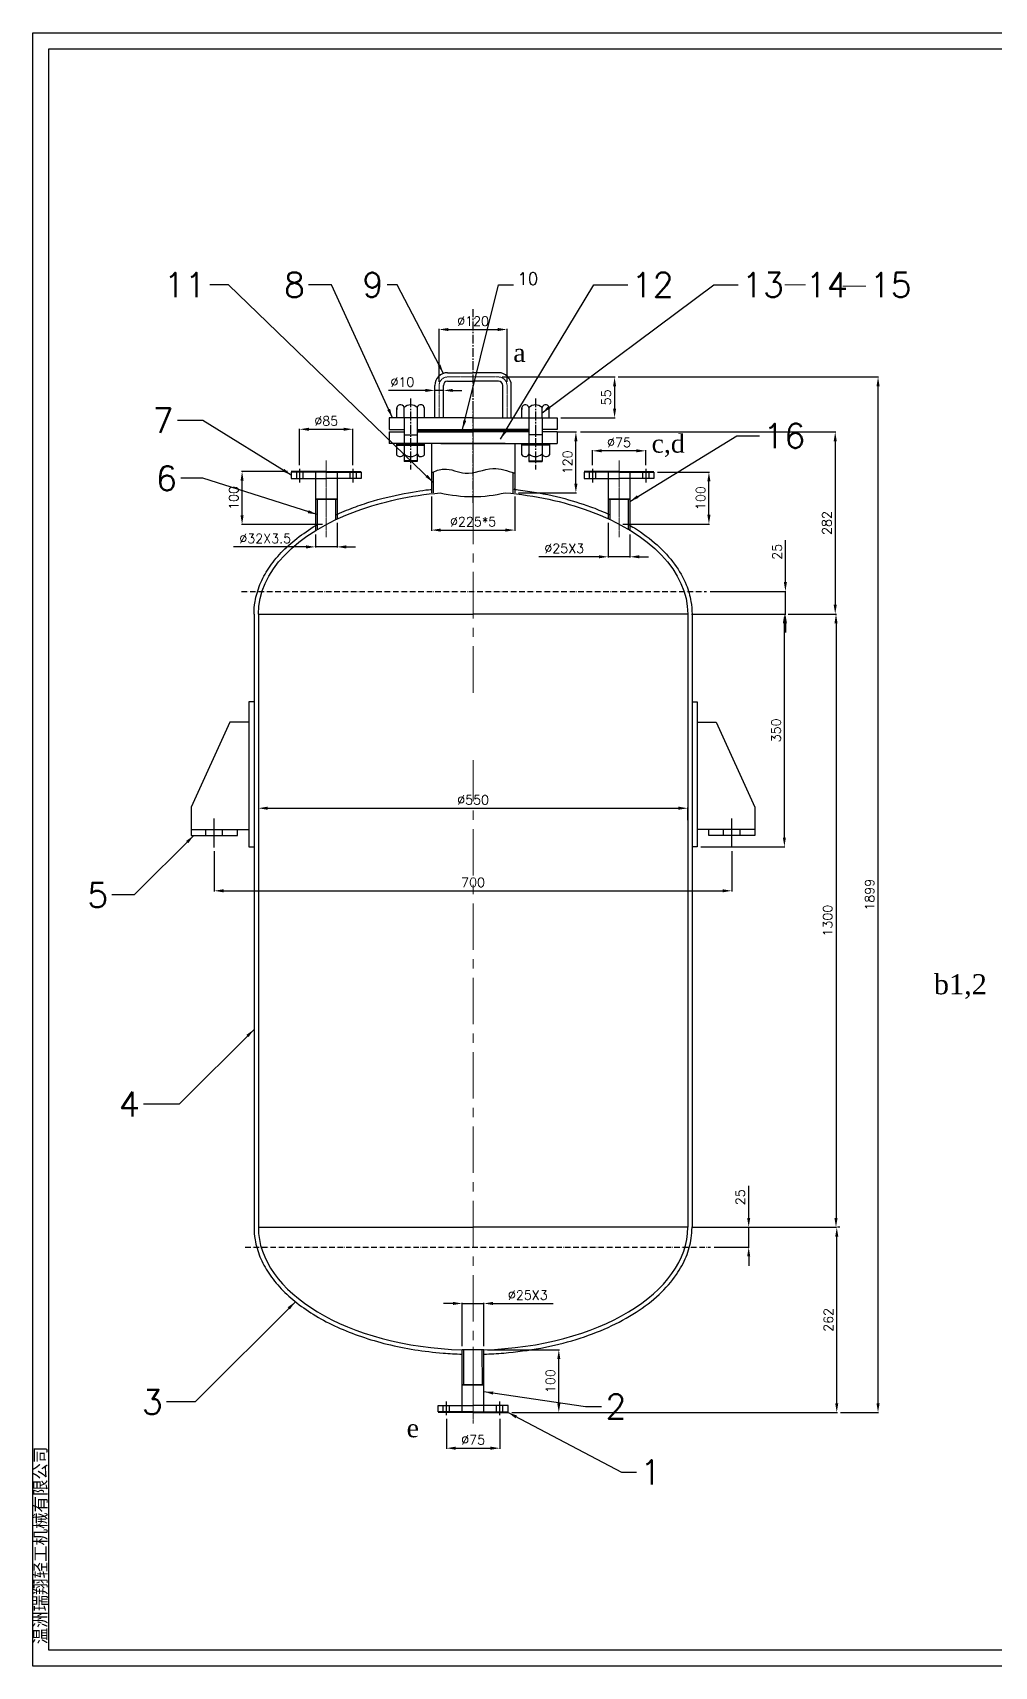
# Model space of a CAD drawing. Header units: millimetres. Extents: x 10463 to 340417, y -2500 to 186291.
# Drawn here: x 10463 to 12532, y -2500 to 1016 of the extents above; entities that cross this region are included whole.
import ezdxf

# ---------------------------------------------------------------- set-up
doc = ezdxf.new("R2010")
doc.units = ezdxf.units.MM
for name, pattern in [('ACAD_ISO10W100', [18, 12, -3, 0, -3]), ('CENTER', [2, 1.25, -0.25, 0.25, -0.25]), ('CENTER2', [28.575, 19.05, -3.175, 3.175, -3.175])]:
    doc.linetypes.add(name, pattern=pattern)
for name, color, linetype, lineweight in [('中心线', 1, 'CENTER', 13), ('实线', 7, 'Continuous', 30), ('标注层', 3, 'Continuous', 15)]:
    doc.layers.add(name, color=color, linetype=linetype, lineweight=lineweight)
doc.layers.add('图层5', color=10, linetype='ACAD_ISO10W100')
doc.layers.add('点划线', color=1, linetype='CENTER2')
doc.styles.get("Standard").update_dxf_attribs({"font": 'txt.shx'})
doc.styles.add('T数字', font='TIMES.TTF', dxfattribs={"height": 30})
doc.dimstyles.new('ISO-25', dxfattribs={"dimtxt": 20, "dimasz": 20, "dimexe": 1.25, "dimexo": 8, "dimgap": 8, "dimtad": 1, "dimtxsty": 'Standard', "dimcen": 2.5, "dimadec": 0, "dimazin": 0, "dimtfac": 1, "dimtmove": 0, "dimatfit": 3, "dimfxl": 0, "dimarcsym": 0})

# ---------------------------------------------------------------- blocks, each defined once
blk = doc.blocks.new('*D57')
at = {"layer": 'Defpoints', "color": 0}
for p in [(11483.7, 377.5), (11337.4, 256.9), (11483.7, 256.9)]:
    blk.add_point(p, dxfattribs=at)
at = {"layer": '标注层', "color": 0, "lineweight": -2}
for p, q in [((11337.4, 264.9), (11337.4, 378.8)), ((11357.4, 377.5), (11463.7, 377.5)), ((11483.7, 264.9), (11483.7, 378.8))]:
    blk.add_line(p, q, dxfattribs=at)
at = {"layer": '标注层', "color": 0}
for points in [[(11357.4, 380.8), (11357.4, 374.2), (11337.4, 377.5)], [(11463.7, 380.8), (11463.7, 374.2), (11483.7, 377.5)]]:
    blk.add_solid(points, dxfattribs=at)
at = {"layer": '标注层', "color": 0, "insert": (11410.6, 395.5), "char_height": 20, "attachment_point": 5}
blk.add_mtext('%%c120', dxfattribs=at)
blk = doc.blocks.new('*D58')
at = {"layer": 'Defpoints', "color": 0}
for p in [(11328.2, 246.4), (11328.2, 232.9), (11346.7, 234.8)]:
    blk.add_point(p, dxfattribs=at)
at = {"layer": '标注层', "color": 0, "lineweight": -2}
for p, q in [((11308.2, 246.4), (11228.9, 246.4)), ((11328.2, 240.9), (11328.2, 247.7)), ((11346.7, 246.4), (11328.2, 246.4)), ((11346.7, 242.8), (11346.7, 247.7)), ((11366.7, 246.4), (11386.7, 246.4))]:
    blk.add_line(p, q, dxfattribs=at)
at = {"layer": '标注层', "color": 0}
for points in [[(11308.2, 249.7), (11308.2, 243.1), (11328.2, 246.4)], [(11366.7, 249.7), (11366.7, 243.1), (11346.7, 246.4)]]:
    blk.add_solid(points, dxfattribs=at)
at = {"layer": '标注层', "color": 0, "insert": (11258.5, 264.4), "char_height": 20, "attachment_point": 5}
blk.add_mtext('%%c10', dxfattribs=at)
blk = doc.blocks.new('*D59')
at = {"layer": 'Defpoints', "color": 0}
for p in [(11465.2, 275.3), (11591.2, 187.3), (11715.1, 187.3)]:
    blk.add_point(p, dxfattribs=at)
at = {"layer": '标注层', "color": 0, "lineweight": -2}
for p, q in [((11473.2, 275.3), (11716.3, 275.3)), ((11715.1, 255.3), (11715.1, 207.3)), ((11599.2, 187.3), (11716.3, 187.3))]:
    blk.add_line(p, q, dxfattribs=at)
at = {"layer": '标注层', "color": 0}
for points in [[(11711.8, 255.3), (11718.4, 255.3), (11715.1, 275.3)], [(11711.8, 207.3), (11718.4, 207.3), (11715.1, 187.3)]]:
    blk.add_solid(points, dxfattribs=at)
at = {"layer": '标注层', "color": 0, "insert": (11697.1, 231.3), "char_height": 20, "attachment_point": 5, "rotation": 90}
blk.add_mtext('55', dxfattribs=at)
blk = doc.blocks.new('*D60')
at = {"layer": 'Defpoints', "color": 0}
for p in [(11583.7, 156.9), (11631.8, 156.9), (11500.1, 26)]:
    blk.add_point(p, dxfattribs=at)
at = {"layer": '标注层', "color": 0, "lineweight": -2}
for p, q in [((11591.7, 156.9), (11633.1, 156.9)), ((11631.8, 46), (11631.8, 136.9)), ((11508.1, 26), (11633.1, 26))]:
    blk.add_line(p, q, dxfattribs=at)
at = {"layer": '标注层', "color": 0}
for points in [[(11628.5, 136.9), (11635.2, 136.9), (11631.8, 156.9)], [(11628.5, 46), (11635.2, 46), (11631.8, 26)]]:
    blk.add_solid(points, dxfattribs=at)
at = {"layer": '标注层', "color": 0, "insert": (11613.8, 91.5), "char_height": 20, "attachment_point": 5, "rotation": 90}
blk.add_mtext('120', dxfattribs=at)
blk = doc.blocks.new('*D61')
at = {"layer": 'Defpoints', "color": 0}
for p in [(11799.8, 70.6), (11918.1, 70.6), (11724.7, -41.3)]:
    blk.add_point(p, dxfattribs=at)
at = {"layer": '标注层', "color": 0, "lineweight": -2}
for p, q in [((11807.8, 70.6), (11919.3, 70.6)), ((11918.1, -21.3), (11918.1, 50.6)), ((11732.7, -41.3), (11919.3, -41.3))]:
    blk.add_line(p, q, dxfattribs=at)
at = {"layer": '标注层', "color": 0}
for points in [[(11914.7, 50.6), (11921.4, 50.6), (11918.1, 70.6)], [(11914.7, -21.3), (11921.4, -21.3), (11918.1, -41.3)]]:
    blk.add_solid(points, dxfattribs=at)
at = {"layer": '标注层', "color": 0, "insert": (11900.1, 14.6), "char_height": 20, "attachment_point": 5, "rotation": 90}
blk.add_mtext('100', dxfattribs=at)
blk = doc.blocks.new('*D62')
at = {"layer": 'Defpoints', "color": 0}
for p in [(11667.3, 116.4), (11667.3, 77.5), (11782, 77.5)]:
    blk.add_point(p, dxfattribs=at)
at = {"layer": '标注层', "color": 0, "lineweight": -2}
for p, q in [((11667.3, 85.5), (11667.3, 117.7)), ((11762, 116.4), (11687.3, 116.4)), ((11782, 85.5), (11782, 117.7))]:
    blk.add_line(p, q, dxfattribs=at)
at = {"layer": '标注层', "color": 0}
for points in [[(11687.3, 119.7), (11687.3, 113.1), (11667.3, 116.4)], [(11762, 119.7), (11762, 113.1), (11782, 116.4)]]:
    blk.add_solid(points, dxfattribs=at)
at = {"layer": '标注层', "color": 0, "insert": (11724.7, 134.4), "char_height": 20, "attachment_point": 5}
blk.add_mtext('%%c75', dxfattribs=at)
blk = doc.blocks.new('*D63')
at = {"layer": 'Defpoints', "color": 0}
for p in [(11701.4, -30.6), (11748.1, -55.7), (11701.4, -111.7)]:
    blk.add_point(p, dxfattribs=at)
at = {"layer": '标注层', "color": 0, "lineweight": -2}
for p, q in [((11701.4, -38.6), (11701.4, -112.9)), ((11748.1, -63.7), (11748.1, -112.9)), ((11681.4, -111.7), (11552.1, -111.7)), ((11748.1, -111.7), (11701.4, -111.7)), ((11768.1, -111.7), (11788.1, -111.7))]:
    blk.add_line(p, q, dxfattribs=at)
at = {"layer": '标注层', "color": 0}
for points in [[(11681.4, -108.4), (11681.4, -115), (11701.4, -111.7)], [(11768.1, -108.4), (11768.1, -115), (11748.1, -111.7)]]:
    blk.add_solid(points, dxfattribs=at)
at = {"layer": '标注层', "color": 0, "insert": (11606.8, -93.7), "char_height": 20, "attachment_point": 5}
blk.add_mtext('%%c25X3', dxfattribs=at)
blk = doc.blocks.new('*D64')
at = {"layer": 'Defpoints', "color": 0}
for p in [(11321, 26), (11500.1, 26), (11500.1, -54.2)]:
    blk.add_point(p, dxfattribs=at)
at = {"layer": '标注层', "color": 0, "lineweight": -2}
for p, q in [((11321, 18), (11321, -55.5)), ((11500.1, 18), (11500.1, -55.5)), ((11341, -54.2), (11480.1, -54.2))]:
    blk.add_line(p, q, dxfattribs=at)
at = {"layer": '标注层', "color": 0}
for points in [[(11341, -50.9), (11341, -57.6), (11321, -54.2)], [(11480.1, -50.9), (11480.1, -57.6), (11500.1, -54.2)]]:
    blk.add_solid(points, dxfattribs=at)
at = {"layer": '标注层', "color": 0, "insert": (11410.6, -36.2), "char_height": 20, "attachment_point": 5}
blk.add_mtext('%%c225*5', dxfattribs=at)
blk = doc.blocks.new('*D65')
at = {"layer": 'Defpoints', "color": 0}
for p in [(11117.8, -30.6), (11071.2, -55.7), (11071.2, -90.4)]:
    blk.add_point(p, dxfattribs=at)
at = {"layer": '标注层', "color": 0, "lineweight": -2}
for p, q in [((11071.2, -63.7), (11071.2, -91.7)), ((11117.8, -38.6), (11117.8, -91.7)), ((11051.2, -90.4), (10895.2, -90.4)), ((11117.8, -90.4), (11071.2, -90.4)), ((11137.8, -90.4), (11157.8, -90.4))]:
    blk.add_line(p, q, dxfattribs=at)
at = {"layer": '标注层', "color": 0}
for points in [[(11051.2, -87.1), (11051.2, -93.8), (11071.2, -90.4)], [(11137.8, -87.1), (11137.8, -93.8), (11117.8, -90.4)]]:
    blk.add_solid(points, dxfattribs=at)
at = {"layer": '标注层', "color": 0, "insert": (10963.2, -72.4), "char_height": 20, "attachment_point": 5}
blk.add_mtext('%%c32X3.5', dxfattribs=at)
blk = doc.blocks.new('*D66')
at = {"layer": 'Defpoints', "color": 0}
for p in [(10913.5, 71.9), (11019.5, 71.9), (11094.6, -42.2)]:
    blk.add_point(p, dxfattribs=at)
at = {"layer": '标注层', "color": 0, "lineweight": -2}
for p, q in [((11011.5, 71.9), (10912.3, 71.9)), ((10913.5, -22.2), (10913.5, 51.9)), ((11086.6, -42.2), (10912.3, -42.2))]:
    blk.add_line(p, q, dxfattribs=at)
at = {"layer": '标注层', "color": 0}
for points in [[(10910.2, 51.9), (10916.9, 51.9), (10913.5, 71.9)], [(10910.2, -22.2), (10916.9, -22.2), (10913.5, -42.2)]]:
    blk.add_solid(points, dxfattribs=at)
at = {"layer": '标注层', "color": 0, "insert": (10895.5, 14.8), "char_height": 20, "attachment_point": 5, "rotation": 90}
blk.add_mtext('100', dxfattribs=at)
blk = doc.blocks.new('*D67')
at = {"layer": 'Defpoints', "color": 0}
for p in [(11152, 162.8), (11037.3, 77.5), (11152, 77.5)]:
    blk.add_point(p, dxfattribs=at)
at = {"layer": '标注层', "color": 0, "lineweight": -2}
for p, q in [((11037.3, 85.5), (11037.3, 164)), ((11057.3, 162.8), (11132, 162.8)), ((11152, 85.5), (11152, 164))]:
    blk.add_line(p, q, dxfattribs=at)
at = {"layer": '标注层', "color": 0}
for points in [[(11057.3, 166.1), (11057.3, 159.5), (11037.3, 162.8)], [(11132, 166.1), (11132, 159.5), (11152, 162.8)]]:
    blk.add_solid(points, dxfattribs=at)
at = {"layer": '标注层', "color": 0, "insert": (11094.6, 180.8), "char_height": 20, "attachment_point": 5}
blk.add_mtext('%%c85', dxfattribs=at)
blk = doc.blocks.new('*D68')
at = {"color": 0, "lineweight": -2}
for p, q in [((12082.7, -166.2), (12082.7, -76.2)), ((11920.7, -186.2), (12083.9, -186.2)), ((12082.7, -234.9), (12082.7, -186.2)), ((11880.6, -234.9), (12083.9, -234.9)), ((12082.7, -254.9), (12082.7, -274.9))]:
    blk.add_line(p, q, dxfattribs=at)
at = {"color": 0}
for points in [[(12079.4, -166.2), (12086, -166.2), (12082.7, -186.2)], [(12079.4, -254.9), (12086, -254.9), (12082.7, -234.9)]]:
    blk.add_solid(points, dxfattribs=at)
at = {"layer": 'Defpoints', "color": 0}
for p in [(11912.7, -186.2), (11872.6, -234.9), (12082.7, -234.9)]:
    blk.add_point(p, dxfattribs=at)
at = {"color": 0, "insert": (12064.7, -100.9), "char_height": 20, "attachment_point": 5, "rotation": 90}
blk.add_mtext('25', dxfattribs=at)
blk = doc.blocks.new('*D69')
at = {"color": 0, "lineweight": -2}
for p, q in [((12032.9, -234.9), (12081.7, -234.9)), ((12080.5, -716), (12080.5, -254.9)), ((11900.9, -736), (12081.7, -736))]:
    blk.add_line(p, q, dxfattribs=at)
at = {"color": 0}
for points in [[(12077.2, -254.9), (12083.8, -254.9), (12080.5, -234.9)], [(12077.2, -716), (12083.8, -716), (12080.5, -736)]]:
    blk.add_solid(points, dxfattribs=at)
at = {"layer": 'Defpoints', "color": 0}
for p in [(12024.9, -234.9), (12080.5, -234.9), (11892.9, -736)]:
    blk.add_point(p, dxfattribs=at)
at = {"color": 0, "insert": (12062.5, -485.4), "char_height": 20, "attachment_point": 5, "rotation": 90}
blk.add_mtext('350', dxfattribs=at)
blk = doc.blocks.new('*D70')
at = {"color": 0, "lineweight": -2}
for p, q in [((10853.6, -745.6), (10853.6, -831.9)), ((11967.5, -745.6), (11967.5, -831.9)), ((10873.6, -830.6), (11947.5, -830.6))]:
    blk.add_line(p, q, dxfattribs=at)
at = {"color": 0}
for points in [[(10873.6, -827.3), (10873.6, -834), (10853.6, -830.6)], [(11947.5, -827.3), (11947.5, -834), (11967.5, -830.6)]]:
    blk.add_solid(points, dxfattribs=at)
at = {"layer": 'Defpoints', "color": 0}
for p in [(10853.6, -737.6), (11967.5, -737.6), (11967.5, -830.6)]:
    blk.add_point(p, dxfattribs=at)
at = {"color": 0, "insert": (11410.6, -812.6), "char_height": 20, "attachment_point": 5}
blk.add_mtext('700', dxfattribs=at)
blk = doc.blocks.new('*D71')
at = {"color": 0, "lineweight": -2}
for p, q in [((11641.5, 156.9), (12191.2, 156.9)), ((12189.9, 136.9), (12189.9, -214.9)), ((12088.5, -234.9), (12191.2, -234.9))]:
    blk.add_line(p, q, dxfattribs=at)
at = {"color": 0}
for points in [[(12186.6, 136.9), (12193.2, 136.9), (12189.9, 156.9)], [(12186.6, -214.9), (12193.2, -214.9), (12189.9, -234.9)]]:
    blk.add_solid(points, dxfattribs=at)
at = {"layer": 'Defpoints', "color": 0}
for p in [(11633.5, 156.9), (12080.5, -234.9), (12189.9, -234.9)]:
    blk.add_point(p, dxfattribs=at)
at = {"color": 0, "insert": (12171.9, -39), "char_height": 20, "attachment_point": 5, "rotation": 90}
blk.add_mtext('282', dxfattribs=at)
blk = doc.blocks.new('*D72')
at = {"color": 0, "lineweight": -2}
for p, q in [((12174, -234.9), (12192.8, -234.9)), ((12191.6, -254.9), (12191.6, -1534.9)), ((11880.6, -1554.9), (12192.8, -1554.9))]:
    blk.add_line(p, q, dxfattribs=at)
at = {"color": 0}
for points in [[(12188.2, -254.9), (12194.9, -254.9), (12191.6, -234.9)], [(12188.2, -1534.9), (12194.9, -1534.9), (12191.6, -1554.9)]]:
    blk.add_solid(points, dxfattribs=at)
at = {"layer": 'Defpoints', "color": 0}
for p in [(12166, -234.9), (11872.6, -1554.9), (12191.6, -1554.9)]:
    blk.add_point(p, dxfattribs=at)
at = {"color": 0, "insert": (12173.6, -894.9), "char_height": 20, "attachment_point": 5, "rotation": 90}
blk.add_mtext('1300', dxfattribs=at)
blk = doc.blocks.new('*D73')
at = {"color": 0, "lineweight": -2}
for p, q in [((12193.2, -1933.6), (12193.2, -1574.9)), ((12199.6, -1554.9), (12194.5, -1554.9)), ((11493.8, -1953.6), (12194.5, -1953.6))]:
    blk.add_line(p, q, dxfattribs=at)
at = {"color": 0}
for points in [[(12189.9, -1574.9), (12196.5, -1574.9), (12193.2, -1554.9)], [(12189.9, -1933.6), (12196.5, -1933.6), (12193.2, -1953.6)]]:
    blk.add_solid(points, dxfattribs=at)
at = {"layer": 'Defpoints', "color": 0}
for p in [(12191.6, -1554.9), (12193.2, -1554.9), (11485.8, -1953.6)]:
    blk.add_point(p, dxfattribs=at)
at = {"color": 0, "insert": (12175.2, -1754.2), "char_height": 20, "attachment_point": 5, "rotation": 90}
blk.add_mtext('262', dxfattribs=at)
blk = doc.blocks.new('*D74')
at = {"color": 0, "lineweight": -2}
for p, q in [((12003.7, -1534.9), (12003.7, -1465.5)), ((11956.5, -1554.9), (12004.9, -1554.9)), ((12003.7, -1597.7), (12003.7, -1554.9)), ((11929.3, -1597.7), (12004.9, -1597.7)), ((12003.7, -1617.7), (12003.7, -1637.7))]:
    blk.add_line(p, q, dxfattribs=at)
at = {"color": 0}
for points in [[(12000.4, -1534.9), (12007, -1534.9), (12003.7, -1554.9)], [(12000.4, -1617.7), (12007, -1617.7), (12003.7, -1597.7)]]:
    blk.add_solid(points, dxfattribs=at)
at = {"layer": 'Defpoints', "color": 0}
for p in [(11948.5, -1554.9), (12003.7, -1554.9), (11921.3, -1597.7)]:
    blk.add_point(p, dxfattribs=at)
at = {"color": 0, "insert": (11985.7, -1490.2), "char_height": 20, "attachment_point": 5, "rotation": 90}
blk.add_mtext('25', dxfattribs=at)
blk = doc.blocks.new('*D75')
at = {"color": 0, "lineweight": -2}
for p, q in [((11723.1, 275.3), (12283.3, 275.3)), ((12282, -1933.6), (12282, 255.3)), ((12201.2, -1953.6), (12283.3, -1953.6))]:
    blk.add_line(p, q, dxfattribs=at)
at = {"color": 0}
for points in [[(12278.7, 255.3), (12285.4, 255.3), (12282, 275.3)], [(12278.7, -1933.6), (12285.4, -1933.6), (12282, -1953.6)]]:
    blk.add_solid(points, dxfattribs=at)
at = {"layer": 'Defpoints', "color": 0}
for p in [(11715.1, 275.3), (12282, 275.3), (12193.2, -1953.6)]:
    blk.add_point(p, dxfattribs=at)
at = {"color": 0, "insert": (12264, -839.1), "char_height": 20, "attachment_point": 5, "rotation": 90}
blk.add_mtext('1899', dxfattribs=at)
blk = doc.blocks.new('*D76')
at = {"color": 0, "lineweight": -2}
for p, q in [((11367.1, -1718.8), (11347.1, -1718.8)), ((11387.1, -1810.5), (11387.1, -1717.5)), ((11387.1, -1718.8), (11433.8, -1718.8)), ((11433.8, -1810.5), (11433.8, -1717.5)), ((11453.8, -1718.8), (11583.1, -1718.8))]:
    blk.add_line(p, q, dxfattribs=at)
at = {"color": 0}
for points in [[(11367.1, -1715.4), (11367.1, -1722.1), (11387.1, -1718.8)], [(11453.8, -1715.4), (11453.8, -1722.1), (11433.8, -1718.8)]]:
    blk.add_solid(points, dxfattribs=at)
at = {"layer": 'Defpoints', "color": 0}
for p in [(11433.8, -1718.8), (11387.1, -1818.5), (11433.8, -1818.5)]:
    blk.add_point(p, dxfattribs=at)
at = {"color": 0, "insert": (11528.4, -1700.8), "char_height": 20, "attachment_point": 5}
blk.add_mtext('%%c25X3', dxfattribs=at)
blk = doc.blocks.new('*D77')
at = {"color": 0, "lineweight": -2}
for p, q in [((11353.3, -1967.1), (11353.3, -2031.6)), ((11468, -1967.1), (11468, -2031.6)), ((11373.3, -2030.3), (11448, -2030.3))]:
    blk.add_line(p, q, dxfattribs=at)
at = {"color": 0}
for points in [[(11373.3, -2027), (11373.3, -2033.7), (11353.3, -2030.3)], [(11448, -2027), (11448, -2033.7), (11468, -2030.3)]]:
    blk.add_solid(points, dxfattribs=at)
at = {"layer": 'Defpoints', "color": 0}
for p in [(11353.3, -1959.1), (11468, -1959.1), (11468, -2030.3)]:
    blk.add_point(p, dxfattribs=at)
at = {"color": 0, "insert": (11410.7, -2012.3), "char_height": 20, "attachment_point": 5}
blk.add_mtext('%%c75', dxfattribs=at)
blk = doc.blocks.new('*D78')
at = {"color": 0, "lineweight": -2}
for p, q in [((11441.8, -1818.5), (11596.4, -1818.5)), ((11595.1, -1933.6), (11595.1, -1838.5)), ((11546.8, -1953.6), (11596.4, -1953.6))]:
    blk.add_line(p, q, dxfattribs=at)
at = {"color": 0}
for points in [[(11591.8, -1838.5), (11598.4, -1838.5), (11595.1, -1818.5)], [(11591.8, -1933.6), (11598.4, -1933.6), (11595.1, -1953.6)]]:
    blk.add_solid(points, dxfattribs=at)
at = {"layer": 'Defpoints', "color": 0}
for p in [(11433.8, -1818.5), (11595.1, -1818.5), (11538.8, -1953.6)]:
    blk.add_point(p, dxfattribs=at)
at = {"color": 0, "insert": (11577.1, -1886), "char_height": 20, "attachment_point": 5, "rotation": 90}
blk.add_mtext('100', dxfattribs=at)
blk = doc.blocks.new('*D93')
at = {"color": 0, "lineweight": -2}
for p, q in [((10948.6, -595.9), (10948.6, -654.1)), ((10968.6, -652.9), (11852.6, -652.9)), ((11872.6, -678.9), (11872.6, -651.6))]:
    blk.add_line(p, q, dxfattribs=at)
at = {"color": 0}
for points in [[(10968.6, -649.5), (10968.6, -656.2), (10948.6, -652.9)], [(11852.6, -649.5), (11852.6, -656.2), (11872.6, -652.9)]]:
    blk.add_solid(points, dxfattribs=at)
at = {"layer": 'Defpoints', "color": 0}
for p in [(10948.6, -587.9), (11872.6, -652.9), (11872.6, -686.9)]:
    blk.add_point(p, dxfattribs=at)
at = {"color": 0, "insert": (11410.6, -634.9), "char_height": 20, "attachment_point": 5}
blk.add_mtext('%%c550', dxfattribs=at)

msp = doc.modelspace()

# ---------------------------------------------------------------- linework, layer by layer
for p, q in [((10463.185, -2499.81), (10463.185, 1016.39)), ((10463.185, 1016.39), (15488.244, 1016.39)), ((10497.841, -2465.154), (10497.841, 981.734)), ((10497.841, 981.734), (15453.589, 981.734)), ((11355.906, 284.583), (11410.552, 284.583)), ((11465.199, 284.583), (11410.552, 284.583)), ((11328.186, 187.282), (11328.186, 256.863)), ((11346.666, 187.282), (11346.666, 256.863)), ((11355.906, 266.103), (11410.552, 266.103)), ((11465.199, 266.103), (11410.552, 266.103)), ((11474.439, 187.282), (11474.439, 256.863)), ((11492.919, 187.282), (11492.919, 256.863)), ((10928.209, -424.163), (10928.209, -711.404)), ((10939.312, -424.163), (10928.209, -424.163)), ((11881.792, -424.163), (11892.896, -424.163)), ((11892.896, -424.163), (11892.896, -711.404)), ((10887.183, -467.593), (10803.913, -650.601)), ((10928.209, -467.593), (10887.183, -467.593)), ((11892.896, -467.593), (11933.921, -467.593)), ((11933.921, -467.593), (12017.191, -650.601)), ((10803.913, -650.601), (10803.913, -698.588)), ((12017.191, -650.601), (12017.191, -698.588)), ((10803.913, -698.588), (10803.913, -711.404)), ((10803.913, -698.588), (10928.209, -698.588)), ((10835.742, -711.404), (10835.742, -698.588)), ((10853.641, -737.615), (10853.641, -674.964)), ((10871.54, -711.404), (10871.54, -698.588)), ((10903.369, -711.404), (10903.369, -698.588)), ((12017.191, -698.588), (11892.896, -698.588)), ((11917.735, -711.404), (11917.735, -698.588)), ((11949.564, -711.404), (11949.564, -698.588)), ((11967.463, -737.615), (11967.463, -674.964)), ((11985.362, -711.404), (11985.362, -698.588)), ((12017.191, -698.588), (12017.191, -711.404)), ((10803.913, -711.404), (10903.369, -711.404)), ((10928.209, -711.404), (10928.209, -736.02)), ((10928.209, -736.02), (10939.312, -736.02)), ((11892.896, -736.02), (11881.792, -736.02)), ((11892.896, -711.404), (11892.896, -736.02)), ((12017.191, -711.404), (11917.735, -711.404)), ((11387.23, -1818.179), (11433.874, -1818.179)), ((15488.244, -2465.154), (10497.841, -2465.154)), ((15488.244, -2499.81), (10463.185, -2499.81))]:
    msp.add_line(p, q)
for centre, radius, start, end in [((11355.906, 256.863), 27.72, 90, 180), ((11465.199, 256.863), 27.72, 0, 90), ((11355.906, 256.863), 9.24, 90, 180), ((11465.199, 256.863), 9.24, 0, 90)]:
    msp.add_arc(centre, radius, start, end)
msp.add_spline([(11320.968, 69.254), (11347.615, 77.26), (11393.288, 68.453), (11453.383, 78.061), (11500.136, 68.453)], degree=3)
at = {"layer": '中心线'}
for p, q in [((11337.426, 187.282), (11337.426, 256.863)), ((11355.906, 275.343), (11410.552, 275.343)), ((11465.199, 275.343), (11410.552, 275.343)), ((11483.679, 187.282), (11483.679, 256.863)), ((11410.552, 4.205), (11410.552, 222.793)), ((11094.622, -69.467), (11094.622, 95.94)), ((11724.656, -69.467), (11724.656, 95.94)), ((11094.622, -69.467), (11094.622, 43.164)), ((11724.656, -69.467), (11724.656, 43.164)), ((11410.663, -1812.21), (11410.663, -1924.841)), ((11410.663, -1812.21), (11410.663, -1977.617))]:
    msp.add_line(p, q, dxfattribs=at)
at = {"layer": '中心线', "ltscale": 80}
for p, q in [((11410.552, -404.292), (11410.552, 85.697)), ((11410.552, -1917.92), (11410.552, -549.412))]:
    msp.add_line(p, q, dxfattribs=at)
at = {"layer": '中心线'}
for centre, start, end in [((11355.906, 256.863), 90, 180), ((11465.199, 256.863), 0, 90)]:
    msp.add_arc(centre, 18.48, start, end, dxfattribs=at)
at = {"layer": '图层5'}
for p, q in [((10912.591, -186.244), (11912.671, -186.244)), ((10920.089, -1597.706), (11921.279, -1597.706))]:
    msp.add_line(p, q, dxfattribs=at)
at = {"layer": '实线'}
for p, q in [((11410.552, 187.282), (11229.869, 187.282)), ((11229.869, 187.282), (11229.869, 162.202)), ((11246.749, 187.282), (11246.749, 209.574)), ((11261.999, 187.282), (11261.999, 209.574)), ((11261.999, 187.282), (11261.999, 93.756)), ((11290.462, 209.574), (11290.462, 187.282)), ((11290.462, 187.282), (11290.462, 100.867)), ((11305.713, 187.282), (11305.713, 209.574)), ((11410.552, 187.282), (11591.235, 187.282)), ((11515.391, 187.282), (11515.391, 209.574)), ((11530.642, 209.574), (11530.642, 187.282)), ((11530.642, 187.282), (11530.642, 100.867)), ((11559.105, 187.282), (11559.105, 209.574)), ((11559.105, 187.282), (11559.105, 93.756)), ((11574.355, 187.282), (11574.355, 209.574)), ((11591.235, 187.282), (11591.235, 162.202)), ((11229.869, 162.202), (11261.999, 162.202)), ((11229.869, 156.922), (11261.999, 156.922)), ((11229.869, 156.922), (11229.869, 131.842)), ((11261.999, 150.713), (11290.462, 150.713)), ((11290.462, 162.202), (11410.552, 162.202)), ((11290.462, 159.562), (11410.552, 159.562)), ((11290.462, 156.922), (11410.552, 156.922)), ((11530.642, 162.202), (11410.552, 162.202)), ((11530.642, 159.562), (11410.552, 159.562)), ((11530.642, 156.922), (11410.552, 156.922)), ((11559.105, 150.713), (11530.642, 150.713)), ((11591.235, 162.202), (11559.105, 162.202)), ((11591.235, 156.922), (11559.105, 156.922)), ((11591.235, 156.922), (11591.235, 131.842)), ((11410.552, 131.842), (11229.869, 131.842)), ((11246.092, 131.842), (11246.092, 107.565)), ((11246.092, 129.669), (11305.713, 129.669)), ((11246.092, 128.349), (11305.713, 128.349)), ((11305.713, 107.565), (11305.713, 131.842)), ((11320.968, 131.842), (11320.968, 26.026)), ((11410.552, 131.842), (11340.585, 131.842)), ((11341.252, 131.842), (11410.552, 131.842)), ((11410.552, 131.842), (11591.235, 131.842)), ((11410.552, 131.842), (11480.519, 131.842)), ((11479.852, 131.842), (11410.552, 131.842)), ((11500.136, 131.842), (11500.136, 26.026)), ((11515.391, 107.565), (11515.391, 131.842)), ((11575.012, 129.669), (11515.391, 129.669)), ((11575.012, 128.349), (11515.391, 128.349)), ((11575.012, 131.842), (11575.012, 107.565)), ((11094.622, 71.873), (11019.495, 71.873)), ((11094.622, 70.553), (11019.495, 70.553)), ((11019.495, 70.553), (11019.495, 56.751)), ((11030.348, 70.553), (11030.348, 56.751)), ((11037.255, 77.455), (11037.255, 47.877)), ((11044.162, 70.553), (11044.162, 56.751)), ((11071.189, 70.553), (11071.189, -55.733)), ((11094.622, 71.873), (11169.75, 71.873)), ((11094.622, 70.553), (11169.75, 70.553)), ((11117.834, 70.553), (11117.834, -30.622)), ((11145.083, 70.553), (11145.083, 56.751)), ((11151.99, 77.455), (11151.99, 47.877)), ((11158.897, 70.553), (11158.897, 56.751)), ((11169.75, 70.553), (11169.75, 56.751)), ((11290.462, 95.076), (11261.999, 95.076)), ((11290.462, 93.756), (11261.999, 93.756)), ((11290.462, 100.867), (11290.462, 93.756)), ((11324.928, 70.927), (11324.928, 26.026)), ((11530.642, 100.867), (11530.642, 93.756)), ((11530.642, 95.076), (11559.105, 95.076)), ((11530.642, 93.756), (11559.105, 93.756)), ((11724.656, 71.873), (11649.528, 71.873)), ((11724.656, 70.553), (11649.528, 70.553)), ((11649.528, 70.553), (11649.528, 56.751)), ((11660.382, 70.553), (11660.382, 56.751)), ((11667.288, 77.455), (11667.288, 47.877)), ((11674.195, 70.553), (11674.195, 56.751)), ((11701.445, 70.553), (11701.445, -30.622)), ((11724.656, 71.873), (11799.784, 71.873)), ((11724.656, 70.553), (11799.784, 70.553)), ((11748.089, 70.553), (11748.089, -55.733)), ((11775.117, 70.553), (11775.117, 56.751)), ((11782.023, 77.455), (11782.023, 47.877)), ((11788.93, 70.553), (11788.93, 56.751)), ((11799.784, 70.553), (11799.784, 56.751)), ((11019.495, 56.751), (11094.622, 56.751)), ((11169.75, 56.751), (11094.622, 56.751)), ((11496.176, 69.761), (11496.176, 26.026)), ((11649.528, 56.751), (11724.656, 56.751)), ((11799.784, 56.751), (11724.656, 56.751)), ((11117.611, 12.254), (11071.411, 12.254)), ((11071.634, 12.254), (11117.834, 12.254)), ((11074.85, 12.254), (11074.85, -53.494)), ((11114.617, 12.183), (11114.459, -32.216)), ((11747.645, 12.254), (11701.445, 12.254)), ((11701.667, 12.254), (11747.867, 12.254)), ((11704.662, 12.183), (11704.82, -32.216)), ((11744.428, 12.254), (11744.428, -53.494)), ((10939.312, -234.87), (10939.312, -1554.87)), ((10948.552, -234.87), (10948.552, -1554.87)), ((10948.552, -234.87), (11410.552, -234.87)), ((11872.552, -234.87), (11410.552, -234.87)), ((11872.552, -234.87), (11872.552, -279.681)), ((11881.792, -234.87), (11881.792, -279.681)), ((11872.552, -279.681), (11872.552, -1520.518)), ((11881.792, -279.681), (11881.792, -1520.518)), ((11872.552, -1520.518), (11872.552, -1554.87)), ((11881.792, -1520.518), (11881.792, -1554.87)), ((10948.552, -1554.87), (11410.552, -1554.87)), ((11872.552, -1554.87), (11410.552, -1554.87)), ((11387.23, -1952.23), (11387.23, -1818.179)), ((11390.891, -1893.931), (11390.891, -1818.179)), ((11430.657, -1893.86), (11430.502, -1818.179)), ((11433.874, -1952.23), (11433.874, -1818.179)), ((11433.652, -1893.931), (11387.452, -1893.931)), ((11387.674, -1893.931), (11433.874, -1893.931)), ((11353.296, -1959.132), (11353.296, -1929.555)), ((11468.031, -1959.132), (11468.031, -1929.555)), ((11335.536, -1938.428), (11410.663, -1938.428)), ((11335.536, -1952.23), (11335.536, -1938.428)), ((11410.663, -1952.23), (11335.536, -1952.23)), ((11410.663, -1953.55), (11335.536, -1953.55)), ((11346.389, -1952.23), (11346.389, -1938.428)), ((11360.202, -1952.23), (11360.202, -1938.428)), ((11485.791, -1938.428), (11410.663, -1938.428)), ((11410.663, -1952.23), (11485.791, -1952.23)), ((11410.663, -1953.55), (11485.791, -1953.55)), ((11461.124, -1952.23), (11461.124, -1938.428)), ((11474.938, -1952.23), (11474.938, -1938.428)), ((11485.791, -1952.23), (11485.791, -1938.428))]:
    msp.add_line(p, q, dxfattribs=at)
for centre, radius, start, end in [((11254.374, 207.552), 7.889, 14.847772, 194.847772), ((11276.231, 194.709), 20.579, 46.247619, 133.752381), ((11298.088, 207.552), 7.889, 345.152228, 165.152228), ((11523.017, 207.552), 7.889, 14.847772, 194.847772), ((11544.873, 194.709), 20.579, 46.247619, 133.752381), ((11566.73, 207.552), 7.889, 345.152228, 165.152228), ((11253.477, 113.115), 9.238, 216.930666, 337.29409), ((11276.231, 124.415), 20.579, 226.247619, 313.752381), ((11298.593, 112.441), 8.63, 199.578055, 325.591137), ((11522.511, 112.441), 8.63, 214.408863, 340.421945), ((11544.873, 124.415), 20.579, 226.247619, 313.752381), ((11567.627, 113.115), 9.238, 202.70591, 323.069334), ((11409.639, 320.615), 302.727, 256.684653, 283.411003)]:
    msp.add_arc(centre, radius, start, end, dxfattribs=at)
at = {"layer": '实线', "extrusion": (0, 0, -1)}
for start_param, end_param in [(4.14242267, 4.55889905), (-1.42022805, -1.00083001), (3.14159265, 4.14242267), (-1.00083001, 0)]:
    msp.add_ellipse((11410.552, -234.87), major_axis=(462, 0), ratio=0.57142857, start_param=start_param, end_param=end_param, dxfattribs=at)
at = {"layer": '实线'}
for start_param, end_param in [(3.14159265, 4.66164582), (4.76265141, 6.28318531)]:
    msp.add_ellipse((11410.552, -1554.87), major_axis=(462, 0), ratio=0.57142857, start_param=start_param, end_param=end_param, dxfattribs=at)
for points, knots in [([(11158.078, -3.927), (11170.455, 0.606), (11183.196, 4.803), (11220.445, 15.776), (11245.707, 21.689), (11293.723, 30.227), (11316.286, 33.213), (11320.968, 33.417)], [4.142422666, 4.142422666, 4.142422666, 4.142422666, 4.236398629, 4.236398629, 4.410698791, 4.410698791, 4.558899045, 4.558899045, 4.558899045, 4.558899045]), ([(11500.136, 33.417), (11494.739, 34.127), (11508.733, 32.537), (11548.914, 26.868), (11574.7, 21.838), (11621.521, 10.015), (11642.761, 3.495), (11663.027, -3.927)], [-1.420228054, -1.420228054, -1.420228054, -1.420228054, -1.32876236, -1.32876236, -1.154697561, -1.154697561, -1.000830012, -1.000830012, -1.000830012, -1.000830012]), ([(11114.495, -21.983), (11115.897, -21.329), (11117.306, -20.679), (11131.358, -14.278), (11144.499, -8.9), (11158.078, -3.927)], [4.027791052, 4.027791052, 4.027791052, 4.027791052, 4.039333539, 4.039333539, 4.142422666, 4.142422666, 4.142422666, 4.142422666]), ([(11663.027, -3.927), (11675.423, -8.467), (11687.455, -13.344), (11700.986, -19.396), (11702.889, -20.261), (11704.78, -21.134)], [-1.000830012, -1.000830012, -1.000830012, -1.000830012, -0.906715633, -0.906715633, -0.891206873, -0.891206873, -0.891206873, -0.891206873]), ([(10939.312, -234.87), (10939.312, -225.947), (10940.059, -217.024), (10943.628, -195.746), (10947.16, -183.445), (10957.01, -159.324), (10963.327, -147.503), (10978.58, -124.553), (10987.515, -113.422), (11007.812, -92.021), (11019.173, -81.752), (11044.106, -62.225), (11057.678, -52.968), (11073.103, -43.769), (11073.975, -43.253), (11074.85, -42.739)], [3.141592654, 3.141592654, 3.141592654, 3.141592654, 3.237140566, 3.237140566, 3.370839395, 3.370839395, 3.504538224, 3.504538224, 3.638237053, 3.638237053, 3.771935881, 3.771935881, 3.90563471, 3.90563471, 3.913612203, 3.913612203, 3.913612203, 3.913612203]), ([(11744.428, -41.674), (11748.925, -44.284), (11753.332, -46.949), (11775.63, -60.993), (11791.981, -73.229), (11820.939, -99.224), (11833.548, -112.985), (11854.609, -141.694), (11863.062, -156.646), (11874.026, -183.766), (11877.46, -195.776), (11881.03, -216.845), (11881.792, -225.858), (11881.792, -234.87)], [-0.777549386, -0.777549386, -0.777549386, -0.777549386, -0.736795082, -0.736795082, -0.566874531, -0.566874531, -0.39695398, -0.39695398, -0.22703343, -0.22703343, -0.096503798, -0.096503798, 0, 0, 0, 0]), ([(10939.312, -1554.87), (10939.312, -1563.794), (10940.059, -1572.718), (10943.629, -1593.997), (10947.161, -1606.298), (10957.011, -1630.419), (10963.329, -1642.24), (10978.582, -1665.191), (10987.518, -1676.322), (11007.815, -1697.722), (11019.176, -1707.992), (11044.11, -1727.518), (11057.682, -1736.775), (11086.795, -1754.137), (11102.336, -1762.242), (11135.116, -1777.175), (11152.354, -1784.002), (11188.23, -1796.273), (11206.867, -1801.715), (11245.215, -1811.126), (11264.926, -1815.094), (11305.081, -1821.493), (11325.524, -1823.922), (11359.657, -1826.636), (11373.239, -1827.371), (11386.851, -1827.767)], [3.14159265, 3.14159265, 3.14159265, 3.14159265, 3.23715037, 3.23715037, 3.37085003, 3.37085003, 3.50454969, 3.50454969, 3.63824935, 3.63824935, 3.77194901, 3.77194901, 3.90564867, 3.90564867, 4.03934832, 4.03934832, 4.17304798, 4.17304798, 4.30674764, 4.30674764, 4.4404473, 4.4404473, 4.57414696, 4.57414696, 4.66164582, 4.66164582, 4.66164582, 4.66164582]), ([(11434.029, -1827.773), (11448.233, -1827.365), (11462.404, -1826.586), (11503.629, -1823.228), (11530.437, -1819.649), (11582.579, -1809.857), (11607.913, -1803.643), (11656.343, -1788.757), (11679.439, -1780.084), (11722.702, -1760.519), (11742.868, -1749.627), (11779.659, -1725.912), (11796.285, -1713.091), (11825.473, -1685.848), (11838.035, -1671.425), (11856.815, -1644.032), (11863.763, -1631.259), (11874.398, -1605.151), (11878.083, -1591.815), (11881.215, -1570.56), (11881.792, -1562.715), (11881.792, -1554.87)], [4.76265141, 4.76265141, 4.76265141, 4.76265141, 4.8539536, 4.8539536, 5.02992909, 5.02992909, 5.20590459, 5.20590459, 5.38188008, 5.38188008, 5.55785558, 5.55785558, 5.73383107, 5.73383107, 5.90980657, 5.90980657, 6.05449571, 6.05449571, 6.19918485, 6.19918485, 6.28318531, 6.28318531, 6.28318531, 6.28318531])]:
    msp.add_open_spline(points, degree=3, knots=knots, dxfattribs=at)
at = {"layer": '标注层'}
for p, q in [((12081.254, 473.562), (12125.612, 473.562)), ((12206.285, 470.667), (12255.426, 470.667))]:
    msp.add_line(p, q, dxfattribs=at)
at = {"layer": '点划线'}
for p, q in [((11410.552, 4.205), (11410.552, 421.147)), ((11276.231, 229.283), (11276.231, 76.069)), ((11544.873, 229.283), (11544.873, 76.069))]:
    msp.add_line(p, q, dxfattribs=at)

# ---------------------------------------------------------------- texts
at = {"style": 'T数字'}
for s, height, p in [('a', 39.6, (11497.081, 307.847)), ('c,d', 39.6, (11794.721, 112.327)), ('b1,2', 43.2, (12402.111, -1053.297))]:
    msp.add_text(s, height=height, dxfattribs=at).set_placement(p)
at = {"insert": (11267.667, -1967.163), "char_height": 39.6, "width": 1289.85737, "attachment_point": 1, "style": 'T数字'}
msp.add_mtext('e', dxfattribs=at)
at = {"insert": (10466.717, -2452.366), "char_height": 25.99168, "width": 1373.86127, "attachment_point": 1, "rotation": 90}
msp.add_mtext('{\\fLiSu|b0|i0|c134|p49;温洲瑞翔轻工机械有限公司}', dxfattribs=at)
at = {"layer": '标注层'}
for s, insert, char_height, attachment_point in [('11', (10835.842, 447.162), 52.8, 9), ('8', (11048.758, 447.162), 52.8, 9), ('9', (11217.382, 447.162), 52.8, 9), ('10', (11505.634, 499.962), 26.4, 1), ('12', (11751.694, 499.962), 52.8, 1), ('13 14 15', (11988.912, 499.962), 52.8, 1), ('7', (10766.618, 155.174), 52.8, 9), ('16', (12035.12, 175.144), 52.8, 1), ('6', (10773.53, 30.862), 52.8, 9), ('5', (10625.563, -865.928), 52.8, 9), ('4', (10693.476, -1316.201), 52.8, 9), ('3', (10743.066, -1957.28), 52.8, 9), ('2', (11695.265, -1914.299), 52.8, 1), ('1', (11770.2, -2055.495), 52.8, 1)]:
    msp.add_mtext(s, dxfattribs=dict(at, insert=insert, char_height=char_height, attachment_point=attachment_point))

# ---------------------------------------------------------------- dimensions: what is measured, and where the dimension line sits
for base, p1, p2, text, picture, middle in [((12282.039, 275.343), (12193.202, -1953.55), (11715.096, 275.343), '1899', '*D75', (12264.039, -839.104)), ((12189.902, -234.87), (11633.475, 156.922), (12080.485, -234.87), '282', '*D71', (12171.902, -38.974)), ((12191.552, -1554.87), (12165.985, -234.87), (11872.552, -1554.87), '1300', '*D72', (12173.552, -894.87)), ((12080.485, -234.87), (11892.896, -736.02), (12024.912, -234.87), '350', '*D69', (12062.485, -485.445)), ((12003.694, -1554.87), (11921.279, -1597.706), (11948.534, -1554.87), '25', '*D74', (11985.694, -1490.204)), ((12193.202, -1554.87), (11485.791, -1953.55), (12191.552, -1554.87), '262', '*D73', (12175.202, -1754.21)), ((11595.115, -1818.537), (11538.821, -1953.55), (11433.764, -1818.537), '100', '*D78', (11577.115, -1886.044))]:
    dim = msp.add_linear_dim(base=base, p1=p1, p2=p2, angle=90, text=text, dimstyle='ISO-25')
    dim.commit()
    dim.dimension.update_dxf_attribs({"geometry": picture, "text_midpoint": middle})
dim = msp.add_linear_dim(base=(12082.685, -234.87), p1=(11912.671, -186.244), p2=(11872.552, -234.87), angle=90, text='25', dimstyle='ISO-25')
dim.commit()
dim.dimension.update_dxf_attribs({"geometry": '*D68', "text_midpoint": (12082.685, -100.884), "dimtype": 160})
for base, p1, p2, text, picture, middle in [((11872.552, -652.851), (10948.552, -587.89), (11872.552, -686.885), '%%c550', '*D93', (11410.552, -634.851)), ((11967.463, -830.645), (10853.641, -737.615), (11967.463, -737.615), '700', '*D70', (11410.552, -812.645)), ((11433.764, -1718.775), (11387.119, -1818.53), (11433.764, -1818.537), '%%c25X3', '*D76', (11528.43, -1700.775)), ((11468.031, -2030.35), (11353.296, -1959.132), (11468.031, -1959.132), '%%c75', '*D77', (11410.663, -2012.35))]:
    dim = msp.add_linear_dim(base=base, p1=p1, p2=p2, text=text, dimstyle='ISO-25')
    dim.commit()
    dim.dimension.update_dxf_attribs({"geometry": picture, "text_midpoint": middle})
for base, p1, p2, text, picture, middle in [((11483.679, 377.505), (11337.426, 256.863), (11483.679, 256.863), '%%c120', '*D57', (11410.552, 395.505)), ((11328.186, 246.403), (11346.666, 234.836), (11328.186, 232.908), '%%c10', '*D58', (11258.519, 264.403)), ((11151.99, 162.784), (11037.255, 77.455), (11151.99, 77.455), '%%c85', '*D67', (11094.622, 180.784)), ((11667.288, 116.409), (11782.023, 77.455), (11667.288, 77.455), '%%c75', '*D62', (11724.656, 134.409)), ((11071.189, -90.446), (11117.834, -30.622), (11071.189, -55.733), '%%c32X3.5', '*D65', (10963.189, -72.446)), ((11701.445, -111.695), (11748.089, -55.733), (11701.445, -30.622), '%%c25X3', '*D63', (11606.778, -93.695))]:
    dim = msp.add_linear_dim(base=base, p1=p1, p2=p2, text=text, dimstyle='ISO-25', dxfattribs=at)
    dim.commit()
    dim.dimension.update_dxf_attribs({"geometry": picture, "text_midpoint": middle})
for base, p1, p2, text, picture, middle in [((11715.096, 187.282), (11465.199, 275.343), (11591.235, 187.282), '55', '*D59', (11697.096, 231.312)), ((11631.825, 156.922), (11500.136, 26.026), (11583.687, 156.922), '120', '*D60', (11613.825, 91.474)), ((10913.519, 71.873), (11094.622, -42.245), (11019.495, 71.873), '100', '*D66', (10895.519, 14.814)), ((11918.054, 70.553), (11724.656, -41.272), (11799.784, 70.553), '100', '*D61', (11900.054, 14.64))]:
    dim = msp.add_linear_dim(base=base, p1=p1, p2=p2, angle=90, text=text, dimstyle='ISO-25', dxfattribs=at)
    dim.commit()
    dim.dimension.update_dxf_attribs({"geometry": picture, "text_midpoint": middle})
dim = msp.add_linear_dim(base=(11500.136, -54.238), p1=(11320.968, 26.026), p2=(11500.136, 26.026), text='%%c225*5', dimstyle='ISO-25', dxfattribs=at)
dim.commit()
dim.dimension.update_dxf_attribs({"geometry": '*D64', "text_midpoint": (11410.552, -54.238), "dimtype": 160})

# ---------------------------------------------------------------- leaders
at = {"layer": '标注层', "annotation_type": 0, "has_hookline": 1}
for points, hookline_direction, text_width in [([(11324.928, 48.476), (10884.074, 473.562), (10843.842, 473.562)], 1, 52.8), ([(11237.27, 187.282), (11105.977, 473.562), (11056.758, 473.562)], 1, 35.2), ([(11346.64, 282.989), (11247.377, 473.562), (11225.382, 473.562)], 1, 35.2), ([(11387.886, 162.202), (11465.199, 473.562), (11497.634, 473.562)], 0, 30.8), ([(11469.716, 141.636), (11670.217, 473.562), (11743.694, 473.562)], 0, 70.4), ([(11559.105, 198.428), (11928.472, 473.562), (11980.912, 473.562)], 0, 352), ([(11019.495, 64.168), (10829.016, 181.574), (10774.618, 181.574)], 1, 35.2), ([(11748.089, 7.41), (11978.352, 148.744), (12027.12, 148.744)], 0, 70.4), ([(11074.85, -20.62), (10829.016, 57.262), (10781.53, 57.262)], 1, 35.2), ([(10809.691, -711.404), (10681.566, -839.528), (10633.563, -839.528)], 1, 35.2), ([(10939.312, -1128.842), (10778.353, -1289.801), (10701.476, -1289.801)], 1, 35.2), ([(11028.245, -1715.059), (10812.423, -1930.88), (10751.066, -1930.88)], 1, 35.2), ([(11433.874, -1908.61), (11652.59, -1940.699), (11687.265, -1940.699)], 0, 35.2), ([(11485.791, -1953.55), (11729.666, -2081.895), (11762.2, -2081.895)], 0, 17.6)]:
    msp.add_leader(points, dimstyle='ISO-25', override={"dimgap": 8, "dimtad": 0}, dxfattribs=dict(at, hookline_direction=hookline_direction, text_width=text_width))

doc.saveas('drawing.dxf')
